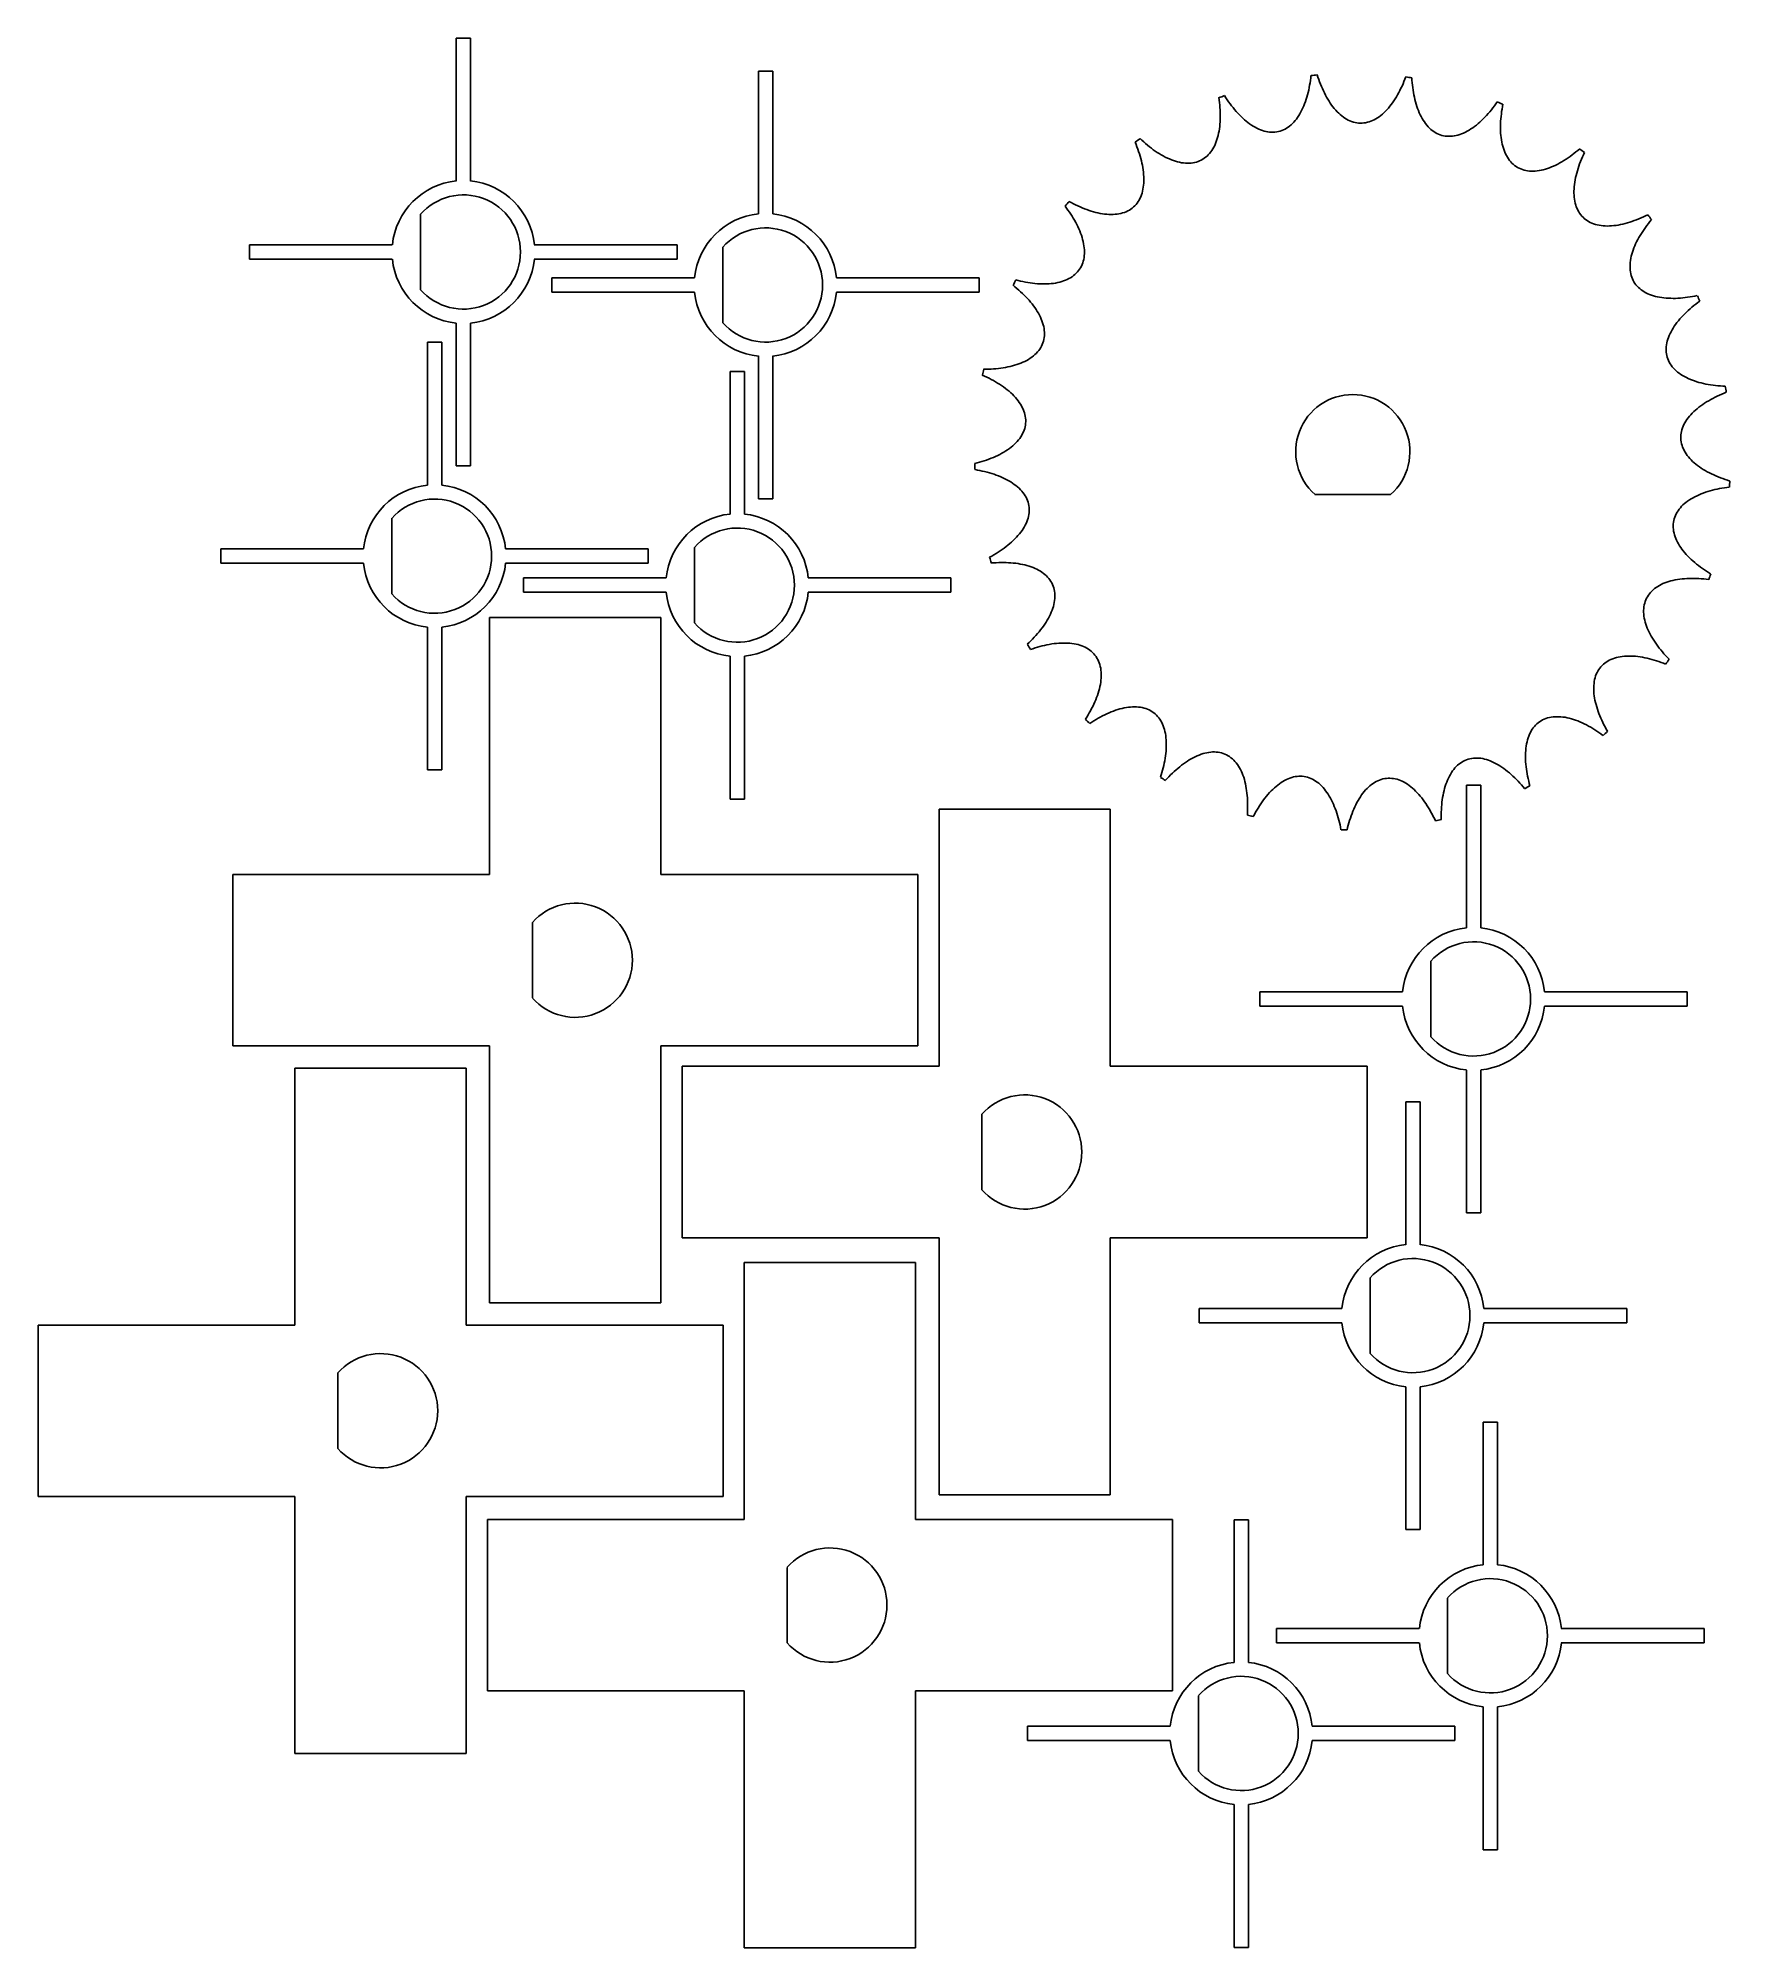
# Model space of a CAD drawing. Header units: millimetres. Extents: x 3 to 121, y 702 to 835.
import ezdxf

# ---------------------------------------------------------------- set-up
doc = ezdxf.new("R2010")
doc.units = ezdxf.units.MM

msp = doc.modelspace()

# ---------------------------------------------------------------- linework, layer by layer
at = {"color": 7, "linetype": 'Continuous', "lineweight": 25}
for p, q in [((32.26, 835.33), (32.26, 825.33)), ((33.26, 835.33), (32.26, 835.33)), ((33.26, 825.33), (33.26, 835.33)), ((53.43, 833.03), (53.43, 823.03)), ((54.43, 833.03), (53.43, 833.03)), ((54.43, 823.03), (54.43, 833.03)), ((29.76, 817.71), (29.76, 823)), ((17.78, 820.86), (17.78, 819.86)), ((27.78, 820.86), (17.78, 820.86)), ((17.78, 819.86), (27.78, 819.86)), ((47.73, 820.86), (37.73, 820.86)), ((37.73, 819.86), (47.73, 819.86)), ((47.73, 819.86), (47.73, 820.86)), ((50.93, 815.41), (50.93, 820.7)), ((38.96, 818.55), (38.96, 817.55)), ((48.96, 818.55), (38.96, 818.55)), ((68.91, 818.55), (58.91, 818.55)), ((68.91, 817.55), (68.91, 818.55)), ((38.96, 817.55), (48.96, 817.55)), ((58.91, 817.55), (68.91, 817.55)), ((32.26, 815.38), (32.26, 805.38)), ((33.26, 805.38), (33.26, 815.38)), ((30.24, 814.04), (30.24, 804.04)), ((31.24, 814.04), (30.24, 814.04)), ((31.24, 804.04), (31.24, 814.04)), ((51.45, 812), (51.45, 802)), ((52.45, 812), (51.45, 812)), ((52.45, 802), (52.45, 812)), ((53.43, 813.08), (53.43, 803.08)), ((54.43, 803.08), (54.43, 813.08)), ((32.26, 805.38), (33.26, 805.38)), ((53.43, 803.08), (54.43, 803.08)), ((92.43, 803.38), (97.72, 803.38)), ((27.74, 796.42), (27.74, 801.71)), ((15.76, 799.56), (15.76, 798.56)), ((25.76, 799.56), (15.76, 799.56)), ((15.76, 798.56), (25.76, 798.56)), ((45.71, 799.56), (35.71, 799.56)), ((35.71, 798.56), (45.71, 798.56)), ((45.71, 798.56), (45.71, 799.56)), ((48.95, 794.38), (48.95, 799.67)), ((36.97, 797.53), (36.97, 796.53)), ((46.97, 797.53), (36.97, 797.53)), ((66.92, 797.53), (56.92, 797.53)), ((66.92, 796.53), (66.92, 797.53)), ((36.97, 796.53), (46.97, 796.53)), ((56.92, 796.53), (66.92, 796.53)), ((34.6, 776.76), (34.6, 794.76)), ((34.6, 794.76), (46.6, 794.76)), ((46.6, 794.76), (46.6, 776.76)), ((30.24, 794.09), (30.24, 784.09)), ((31.24, 784.09), (31.24, 794.09)), ((51.45, 792.05), (51.45, 782.05)), ((52.45, 782.05), (52.45, 792.05)), ((30.24, 784.09), (31.24, 784.09)), ((103.04, 783.02), (103.04, 773.02)), ((104.04, 783.02), (103.04, 783.02)), ((104.04, 773.02), (104.04, 783.02)), ((51.45, 782.05), (52.45, 782.05)), ((66.09, 763.33), (66.09, 781.33)), ((66.09, 781.33), (78.09, 781.33)), ((78.09, 781.33), (78.09, 763.33)), ((16.6, 764.76), (16.6, 776.76)), ((16.6, 776.76), (34.6, 776.76)), ((46.6, 776.76), (64.6, 776.76)), ((64.6, 776.76), (64.6, 764.76)), ((37.6, 773.41), (37.6, 768.12)), ((100.54, 765.4), (100.54, 770.69)), ((88.56, 768.55), (88.56, 767.55)), ((98.56, 768.55), (88.56, 768.55)), ((118.51, 768.55), (108.51, 768.55)), ((118.51, 767.55), (118.51, 768.55)), ((88.56, 767.55), (98.56, 767.55)), ((108.51, 767.55), (118.51, 767.55)), ((34.6, 764.76), (16.6, 764.76)), ((34.6, 746.76), (34.6, 764.76)), ((64.6, 764.76), (46.6, 764.76)), ((46.6, 764.76), (46.6, 746.76)), ((20.96, 745.21), (20.96, 763.21)), ((20.96, 763.21), (32.96, 763.21)), ((32.96, 763.21), (32.96, 745.21)), ((48.09, 751.33), (48.09, 763.33)), ((48.09, 763.33), (66.09, 763.33)), ((78.09, 763.33), (96.09, 763.33)), ((96.09, 763.33), (96.09, 751.33)), ((103.04, 763.07), (103.04, 753.07)), ((104.04, 753.07), (104.04, 763.07)), ((69.09, 759.98), (69.09, 754.69)), ((98.79, 760.84), (98.79, 750.84)), ((99.79, 760.84), (98.79, 760.84)), ((99.79, 750.84), (99.79, 760.84)), ((103.04, 753.07), (104.04, 753.07)), ((66.09, 751.33), (48.09, 751.33)), ((66.09, 733.33), (66.09, 751.33)), ((96.09, 751.33), (78.09, 751.33)), ((78.09, 751.33), (78.09, 733.33)), ((52.44, 731.6), (52.44, 749.6)), ((52.44, 749.6), (64.44, 749.6)), ((64.44, 749.6), (64.44, 731.6)), ((96.29, 743.22), (96.29, 748.51)), ((46.6, 746.76), (34.6, 746.76)), ((84.32, 746.37), (84.32, 745.37)), ((94.32, 746.37), (84.32, 746.37)), ((114.27, 746.37), (104.27, 746.37)), ((114.27, 745.37), (114.27, 746.37)), ((2.96, 733.21), (2.96, 745.21)), ((2.96, 745.21), (20.96, 745.21)), ((32.96, 745.21), (50.96, 745.21)), ((50.96, 745.21), (50.96, 733.21)), ((84.32, 745.37), (94.32, 745.37)), ((104.27, 745.37), (114.27, 745.37)), ((23.96, 741.86), (23.96, 736.56)), ((98.79, 740.89), (98.79, 730.89)), ((99.79, 730.89), (99.79, 740.89)), ((104.22, 738.42), (104.22, 728.42)), ((105.22, 738.42), (104.22, 738.42)), ((105.22, 728.42), (105.22, 738.42)), ((20.96, 733.21), (2.96, 733.21)), ((20.96, 715.21), (20.96, 733.21)), ((50.96, 733.21), (32.96, 733.21)), ((32.96, 733.21), (32.96, 715.21)), ((78.09, 733.33), (66.09, 733.33)), ((34.44, 719.6), (34.44, 731.6)), ((34.44, 731.6), (52.44, 731.6)), ((64.44, 731.6), (82.44, 731.6)), ((82.44, 731.6), (82.44, 719.6)), ((86.76, 731.58), (86.76, 721.58)), ((87.76, 731.58), (86.76, 731.58)), ((87.76, 721.58), (87.76, 731.58)), ((98.79, 730.89), (99.79, 730.89)), ((55.44, 728.24), (55.44, 722.95)), ((101.72, 720.8), (101.72, 726.09)), ((89.74, 723.95), (89.74, 722.95)), ((99.74, 723.95), (89.74, 723.95)), ((119.69, 723.95), (109.69, 723.95)), ((119.69, 722.95), (119.69, 723.95)), ((89.74, 722.95), (99.74, 722.95)), ((109.69, 722.95), (119.69, 722.95)), ((52.44, 719.6), (34.44, 719.6)), ((52.44, 701.6), (52.44, 719.6)), ((82.44, 719.6), (64.44, 719.6)), ((64.44, 719.6), (64.44, 701.6)), ((84.26, 713.96), (84.26, 719.25)), ((104.22, 718.47), (104.22, 708.47)), ((105.22, 708.47), (105.22, 718.47)), ((72.28, 717.11), (72.28, 716.11)), ((82.28, 717.11), (72.28, 717.11)), ((102.23, 717.11), (92.23, 717.11)), ((102.23, 716.11), (102.23, 717.11)), ((72.28, 716.11), (82.28, 716.11)), ((92.23, 716.11), (102.23, 716.11)), ((32.96, 715.21), (20.96, 715.21)), ((86.76, 711.63), (86.76, 701.63)), ((87.76, 701.63), (87.76, 711.63)), ((104.22, 708.47), (105.22, 708.47)), ((64.44, 701.6), (52.44, 701.6)), ((86.76, 701.63), (87.76, 701.63))]:
    msp.add_line(p, q, dxfattribs=at)
for centre, radius, start, end in [((95.08, 806.38), 26.5, 95.4193, 96.3375), ((95.08, 806.38), 26.5, 81.0193, 81.9375), ((95.08, 806.38), 26.5, 109.8193, 110.7375), ((95.08, 806.38), 26.5, 66.6193, 67.5375), ((95.08, 806.38), 26.5, 124.2193, 125.1375), ((95.08, 806.38), 26.5, 52.2193, 53.1375), ((32.76, 820.36), 5, 95.7392, 174.2608), ((32.76, 820.36), 5, 5.7392, 84.2608), ((32.76, 820.36), 4, 221.4096, 138.5904), ((95.08, 806.38), 26.5, 138.6193, 139.5375), ((53.93, 818.05), 5, 95.7392, 174.2608), ((53.93, 818.05), 5, 5.7392, 84.2608), ((95.08, 806.38), 26.5, 37.8193, 38.7375), ((53.93, 818.05), 4, 221.4096, 138.5904), ((32.76, 820.36), 5, 185.7392, 264.2608), ((32.76, 820.36), 5, 275.7392, 354.2608), ((53.93, 818.05), 5, 185.7392, 264.2608), ((53.93, 818.05), 5, 275.7392, 354.2608), ((95.08, 806.38), 26.5, 153.0193, 153.9375), ((95.08, 806.38), 26.5, 23.4193, 24.3375), ((95.08, 806.38), 26.5, 167.4193, 168.3375), ((95.08, 806.38), 26.5, 9.0193, 9.9375), ((95.08, 806.38), 4, 311.4096, 228.5904), ((95.08, 806.38), 26.5, 181.8193, 182.7375), ((30.74, 799.06), 5, 95.7392, 174.2608), ((30.74, 799.06), 5, 5.7392, 84.2608), ((95.08, 806.38), 26.5, 354.6193, 355.5375), ((30.74, 799.06), 4, 221.4096, 138.5904), ((51.95, 797.03), 5, 95.7392, 174.2608), ((51.95, 797.03), 5, 5.7392, 84.2608), ((51.95, 797.03), 4, 221.4096, 138.5904), ((30.74, 799.06), 5, 185.7392, 264.2608), ((30.74, 799.06), 5, 275.7392, 354.2608), ((95.08, 806.38), 26.5, 196.2193, 197.1375), ((95.08, 806.38), 26.5, 340.2193, 341.1375), ((51.95, 797.03), 5, 185.7392, 264.2608), ((51.95, 797.03), 5, 275.7392, 354.2608), ((95.08, 806.38), 26.5, 210.6193, 211.5375), ((95.08, 806.38), 26.5, 325.8193, 326.7375), ((95.08, 806.38), 26.5, 225.0193, 225.9375), ((95.08, 806.38), 26.5, 311.4193, 312.3375), ((95.08, 806.38), 26.5, 239.4193, 240.3375), ((95.08, 806.38), 26.5, 297.0193, 297.9375), ((95.08, 806.38), 26.5, 253.8193, 254.7375), ((95.08, 806.38), 26.5, 268.2193, 269.1375), ((95.08, 806.38), 26.5, 282.6193, 283.5375), ((40.6, 770.76), 4, 221.4096, 138.5904), ((103.54, 768.05), 5, 95.7392, 174.2608), ((103.54, 768.05), 5, 5.7392, 84.2608), ((103.54, 768.05), 4, 221.4096, 138.5904), ((103.54, 768.05), 5, 185.7392, 264.2608), ((103.54, 768.05), 5, 275.7392, 354.2608), ((72.09, 757.33), 4, 221.4096, 138.5904), ((99.29, 745.87), 5, 95.7392, 174.2608), ((99.29, 745.87), 5, 5.7392, 84.2608), ((99.29, 745.87), 4, 221.4096, 138.5904), ((99.29, 745.87), 5, 185.7392, 264.2608), ((99.29, 745.87), 5, 275.7392, 354.2608), ((26.96, 739.21), 4, 221.4096, 138.5904), ((58.44, 725.6), 4, 221.4096, 138.5904), ((104.72, 723.45), 5, 95.7392, 174.2608), ((104.72, 723.45), 5, 5.7392, 84.2608), ((104.72, 723.45), 4, 221.4096, 138.5904), ((104.72, 723.45), 5, 185.7392, 264.2608), ((104.72, 723.45), 5, 275.7392, 354.2608), ((87.26, 716.61), 5, 95.7392, 174.2608), ((87.26, 716.61), 5, 5.7392, 84.2608), ((87.26, 716.61), 4, 221.4096, 138.5904), ((87.26, 716.61), 5, 185.7392, 264.2608), ((87.26, 716.61), 5, 275.7392, 354.2608)]:
    msp.add_arc(centre, radius, start, end, dxfattribs=at)
for points in [[(86.09, 831.31), (86.34, 830.92), (86.61, 830.55), (87.2, 829.87), (87.52, 829.57), (88.18, 829.1), (88.53, 828.92), (89.21, 828.73), (89.55, 828.72), (90.19, 828.87), (90.49, 829.03), (91.02, 829.5), (91.25, 829.81), (91.64, 830.53), (91.79, 830.94), (92.03, 831.81), (92.1, 832.26), (92.15, 832.72)], [(92.58, 832.77), (92.72, 832.33), (92.89, 831.9), (93.29, 831.09), (93.52, 830.72), (94.05, 830.1), (94.34, 829.84), (94.95, 829.49), (95.28, 829.39), (95.94, 829.38), (96.27, 829.46), (96.9, 829.78), (97.2, 830.02), (97.75, 830.63), (98, 830.98), (98.44, 831.77), (98.63, 832.19), (98.79, 832.62)], [(99.21, 832.56), (99.24, 832.1), (99.3, 831.64), (99.49, 830.76), (99.63, 830.34), (99.98, 829.61), (100.2, 829.29), (100.7, 828.79), (101, 828.62), (101.63, 828.44), (101.97, 828.44), (102.66, 828.59), (103.01, 828.75), (103.7, 829.2), (104.03, 829.48), (104.65, 830.13), (104.94, 830.5), (105.2, 830.87)], [(80.18, 828.3), (80.51, 827.98), (80.87, 827.68), (81.61, 827.18), (81.99, 826.96), (82.75, 826.67), (83.13, 826.58), (83.84, 826.57), (84.17, 826.64), (84.75, 826.95), (85, 827.18), (85.4, 827.77), (85.55, 828.12), (85.74, 828.92), (85.79, 829.35), (85.8, 830.25), (85.76, 830.71), (85.69, 831.17)], [(105.59, 830.71), (105.51, 830.26), (105.45, 829.8), (105.41, 828.9), (105.44, 828.46), (105.6, 827.66), (105.73, 827.3), (106.1, 826.69), (106.34, 826.45), (106.91, 826.12), (107.24, 826.03), (107.94, 826.01), (108.33, 826.08), (109.1, 826.34), (109.49, 826.53), (110.26, 827.01), (110.63, 827.29), (110.98, 827.59)], [(75.19, 823.9), (75.6, 823.68), (76.02, 823.48), (76.86, 823.17), (77.28, 823.06), (78.1, 822.97), (78.48, 822.98), (79.17, 823.14), (79.48, 823.3), (79.96, 823.73), (80.15, 824.02), (80.39, 824.69), (80.44, 825.07), (80.43, 825.89), (80.37, 826.32), (80.16, 827.19), (80, 827.63), (79.83, 828.06)], [(111.31, 827.33), (111.11, 826.91), (110.94, 826.48), (110.69, 825.62), (110.61, 825.19), (110.56, 824.37), (110.6, 823.99), (110.8, 823.31), (110.98, 823.02), (111.44, 822.56), (111.74, 822.39), (112.42, 822.19), (112.81, 822.16), (113.62, 822.22), (114.05, 822.31), (114.91, 822.58), (115.34, 822.76), (115.75, 822.97)], [(71.46, 818.41), (71.91, 818.29), (72.36, 818.2), (73.26, 818.11), (73.7, 818.11), (74.51, 818.22), (74.88, 818.33), (75.5, 818.66), (75.76, 818.88), (76.12, 819.43), (76.23, 819.75), (76.3, 820.46), (76.26, 820.84), (76.04, 821.63), (75.88, 822.04), (75.45, 822.83), (75.19, 823.21), (74.92, 823.58)], [(116.01, 822.63), (115.72, 822.28), (115.44, 821.9), (114.98, 821.13), (114.79, 820.74), (114.55, 819.96), (114.49, 819.58), (114.52, 818.87), (114.61, 818.54), (114.95, 817.98), (115.2, 817.75), (115.81, 817.38), (116.17, 817.26), (116.98, 817.12), (117.42, 817.1), (118.31, 817.14), (118.77, 817.21), (119.22, 817.31)], [(69.21, 812.16), (69.68, 812.15), (70.14, 812.18), (71.03, 812.32), (71.45, 812.43), (72.21, 812.73), (72.54, 812.93), (73.07, 813.41), (73.26, 813.69), (73.48, 814.31), (73.5, 814.65), (73.39, 815.35), (73.25, 815.71), (72.85, 816.42), (72.59, 816.77), (71.98, 817.43), (71.63, 817.74), (71.27, 818.03)], [(119.39, 816.92), (119.02, 816.65), (118.66, 816.35), (118.02, 815.72), (117.74, 815.38), (117.31, 814.69), (117.16, 814.34), (117.01, 813.64), (117.02, 813.3), (117.21, 812.67), (117.39, 812.38), (117.89, 811.88), (118.22, 811.67), (118.96, 811.33), (119.38, 811.2), (120.26, 811.03), (120.72, 810.98), (121.18, 810.96)], [(68.59, 805.54), (69.04, 805.66), (69.48, 805.8), (70.31, 806.15), (70.69, 806.36), (71.35, 806.85), (71.62, 807.12), (72.01, 807.71), (72.13, 808.03), (72.18, 808.69), (72.12, 809.02), (71.84, 809.67), (71.62, 809.99), (71.05, 810.58), (70.71, 810.85), (69.96, 811.34), (69.55, 811.55), (69.12, 811.74)], [(121.25, 810.54), (120.82, 810.37), (120.4, 810.17), (119.63, 809.72), (119.27, 809.46), (118.68, 808.9), (118.44, 808.6), (118.13, 807.96), (118.05, 807.63), (118.08, 806.97), (118.18, 806.65), (118.54, 806.04), (118.8, 805.75), (119.44, 805.24), (119.81, 805.01), (120.62, 804.62), (121.06, 804.46), (121.5, 804.32)], [(69.63, 798.98), (70.04, 799.2), (70.43, 799.45), (71.14, 800), (71.46, 800.3), (71.98, 800.93), (72.18, 801.26), (72.41, 801.93), (72.44, 802.27), (72.33, 802.92), (72.19, 803.23), (71.75, 803.79), (71.46, 804.04), (70.77, 804.47), (70.37, 804.65), (69.51, 804.93), (69.06, 805.04), (68.61, 805.12)], [(121.46, 803.9), (121, 803.84), (120.55, 803.76), (119.68, 803.51), (119.28, 803.35), (118.56, 802.95), (118.26, 802.72), (117.8, 802.18), (117.64, 801.87), (117.5, 801.23), (117.52, 800.89), (117.72, 800.21), (117.9, 799.87), (118.39, 799.22), (118.69, 798.9), (119.38, 798.32), (119.76, 798.06), (120.15, 797.82)], [(72.27, 792.89), (72.61, 793.2), (72.93, 793.54), (73.48, 794.25), (73.72, 794.62), (74.06, 795.36), (74.17, 795.73), (74.22, 796.44), (74.17, 796.77), (73.91, 797.37), (73.69, 797.64), (73.13, 798.07), (72.78, 798.24), (72.01, 798.48), (71.57, 798.56), (70.68, 798.62), (70.21, 798.61), (69.75, 798.58)], [(120.01, 797.42), (119.56, 797.48), (119.09, 797.51), (118.2, 797.48), (117.76, 797.43), (116.97, 797.22), (116.62, 797.07), (116.04, 796.66), (115.81, 796.4), (115.52, 795.82), (115.45, 795.48), (115.47, 794.78), (115.56, 794.4), (115.87, 793.64), (116.09, 793.26), (116.61, 792.53), (116.91, 792.18), (117.24, 791.85)], [(76.35, 787.64), (76.59, 788.03), (76.82, 788.43), (77.18, 789.26), (77.32, 789.67), (77.46, 790.48), (77.48, 790.86), (77.35, 791.56), (77.22, 791.87), (76.81, 792.39), (76.54, 792.59), (75.89, 792.87), (75.51, 792.95), (74.7, 792.99), (74.26, 792.96), (73.37, 792.8), (72.93, 792.68), (72.49, 792.52)], [(117, 791.5), (116.57, 791.67), (116.13, 791.81), (115.26, 792.01), (114.82, 792.07), (114, 792.06), (113.62, 792), (112.96, 791.75), (112.68, 791.56), (112.25, 791.07), (112.1, 790.76), (111.95, 790.07), (111.94, 789.68), (112.05, 788.87), (112.17, 788.45), (112.49, 787.61), (112.69, 787.2), (112.93, 786.8)], [(81.6, 783.57), (81.74, 784.01), (81.86, 784.46), (82, 785.34), (82.03, 785.78), (81.97, 786.6), (81.89, 786.97), (81.6, 787.62), (81.39, 787.89), (80.87, 788.29), (80.55, 788.42), (79.85, 788.53), (79.47, 788.51), (78.67, 788.35), (78.25, 788.2), (77.44, 787.83), (77.03, 787.6), (76.65, 787.34)], [(112.61, 786.51), (112.24, 786.79), (111.85, 787.03), (111.05, 787.45), (110.64, 787.61), (109.85, 787.81), (109.46, 787.84), (108.76, 787.76), (108.44, 787.65), (107.9, 787.28), (107.68, 787.02), (107.36, 786.39), (107.26, 786.01), (107.16, 785.2), (107.17, 784.76), (107.27, 783.87), (107.37, 783.42), (107.49, 782.97)], [(87.69, 780.93), (87.72, 781.39), (87.72, 781.86), (87.64, 782.75), (87.56, 783.18), (87.31, 783.96), (87.13, 784.3), (86.69, 784.86), (86.42, 785.07), (85.82, 785.32), (85.48, 785.37), (84.77, 785.3), (84.4, 785.19), (83.67, 784.83), (83.3, 784.59), (82.6, 784.02), (82.27, 783.7), (81.96, 783.36)], [(107.12, 782.78), (106.82, 783.13), (106.51, 783.47), (105.84, 784.07), (105.48, 784.33), (104.76, 784.72), (104.4, 784.85), (103.7, 784.95), (103.36, 784.92), (102.74, 784.69), (102.47, 784.49), (102, 783.96), (101.81, 783.62), (101.51, 782.86), (101.41, 782.44), (101.29, 781.55), (101.27, 781.08), (101.28, 780.62)], [(94.25, 779.9), (94.17, 780.35), (94.06, 780.8), (93.75, 781.65), (93.57, 782.04), (93.13, 782.73), (92.87, 783.02), (92.3, 783.45), (91.99, 783.58), (91.34, 783.68), (91.01, 783.64), (90.34, 783.4), (90.01, 783.2), (89.39, 782.67), (89.09, 782.35), (88.56, 781.62), (88.32, 781.23), (88.1, 780.82)], [(100.87, 780.52), (100.67, 780.94), (100.45, 781.35), (99.95, 782.1), (99.67, 782.43), (99.07, 782.99), (98.75, 783.21), (98.1, 783.48), (97.76, 783.53), (97.11, 783.46), (96.79, 783.34), (96.2, 782.94), (95.94, 782.67), (95.46, 782), (95.26, 781.61), (94.92, 780.78), (94.78, 780.34), (94.68, 779.89)]]:
    msp.add_open_spline(points, degree=3, knots=[0, 0, 0, 0, 0.125, 0.125, 0.25, 0.25, 0.375, 0.375, 0.5, 0.5, 0.625, 0.625, 0.75, 0.75, 0.875, 0.875, 1, 1, 1, 1], dxfattribs=at)

doc.saveas('drawing.dxf')
